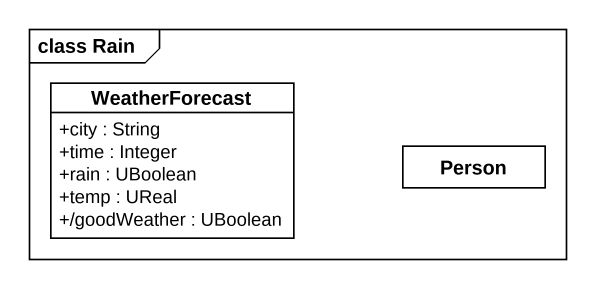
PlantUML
@startuml
mainframe class Rain
hide circle
hide empty members
skinparam classAttributeIconSize 0
class WeatherForecast {
  +city : String
  +time : Integer
  +rain : UBoolean
  +temp : UReal
  +/goodWeather : UBoolean
}
class "Person" as Person_
@enduml
